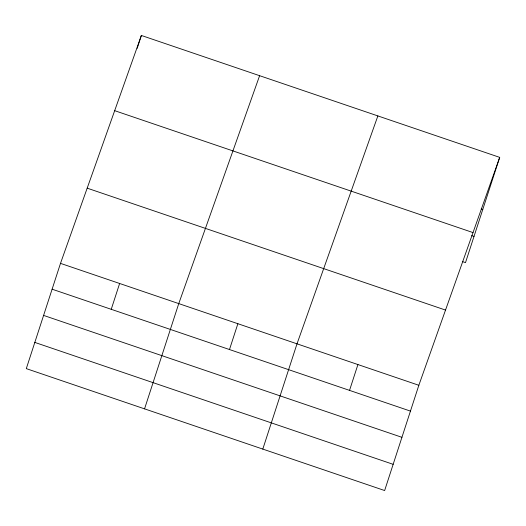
<?xml version="1.0" encoding="UTF-8"?>
<svg xmlns="http://www.w3.org/2000/svg" width="526" height="526" viewBox="0 0 526 526"><rect width="100%" height="100%" fill="white"/><g stroke="black" fill="none" stroke-linecap="round" stroke-linejoin="round"><path stroke-width="0.79" d="M60.503 263.368L26.3 368.627L384.637 490.541L418.841 385.282L499.7 157.373L141.362 35.459L60.503 263.368L418.841 385.282M137.168 48.372L141.362 35.459M111.236 309.314L119.626 283.488M144.551 408.86L178.755 303.601L259.614 75.691M229.487 349.54L237.877 323.714M262.803 449.092L297.006 343.833L377.865 115.924M349.534 390.384L357.923 364.557M499.7 157.373L465.497 262.632L462.413 261.58M481.251 208.881L482.789 209.407M114.675 110.67L473.019 232.584M471.704 235.628L474.018 236.417M87.184 188.163L445.522 310.07M52.107 289.195L410.451 411.108M43.592 315.409L401.93 437.316M34.815 342.413L393.159 464.327"/></g></svg>
